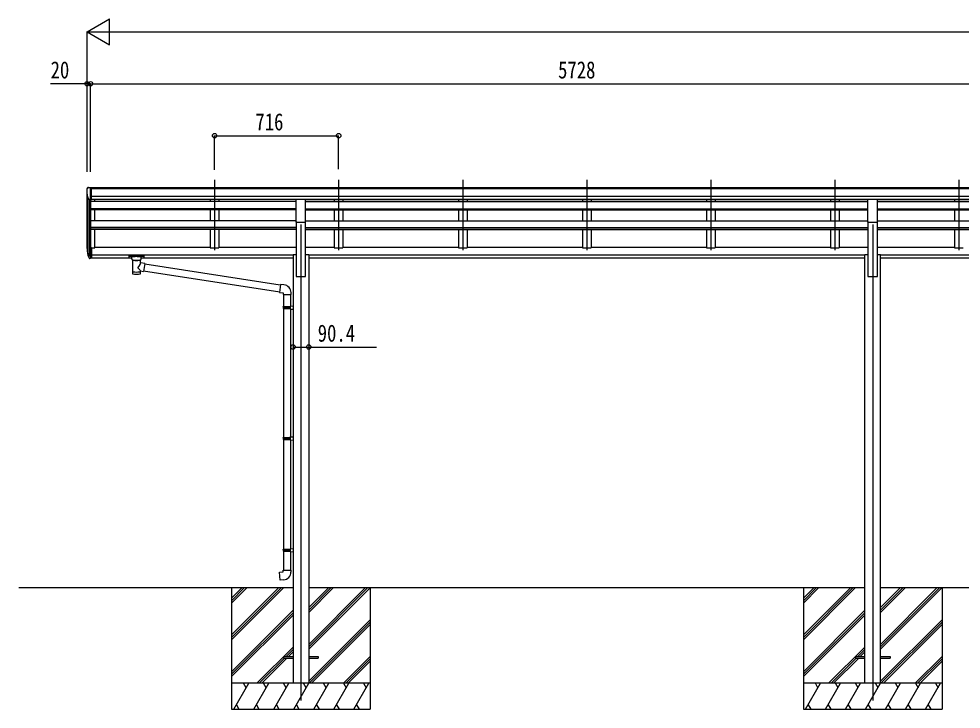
# Model space of a CAD drawing. Units: millimetres, scale not verified. Extents: x -12615 to 12615, y -8910 to 8910.
# Drawn here: x -5675 to -237, y -4527 to -539 of the extents above; entities that cross this region are included whole.
import ezdxf
from ezdxf.enums import TextEntityAlignment as Align

# ---------------------------------------------------------------- set-up
doc = ezdxf.new("R2010")
doc.units = ezdxf.units.MM
doc.header["$LTSCALE"] = 30
for name, color, linetype in [('0-3_YKK_12', 2, 'Continuous'), ('0-4_YKK_13', 4, 'Continuous'), ('0-5_YKK_A1', 4, 'Continuous'), ('0-6_YKK_D', 6, 'Continuous')]:
    doc.layers.add(name, color=color, linetype=linetype)
doc.styles.add('ＭＳ ゴシック', font='')
doc.styles.get('ＭＳ ゴシック').set_extended_font_data('MS Gothic')

msp = doc.modelspace()

# ---------------------------------------------------------------- linework, layer by layer
at = {"layer": '0-3_YKK_12'}
for p, q in [((-4545.77, -1469.3), (-4545.77, -1876.1)), ((-3829.77, -1469.3), (-3829.77, -1876.1)), ((-3113.77, -1469.3), (-3113.77, -1876.1)), ((-2397.77, -1469.3), (-2397.77, -1876.1)), ((-1681.77, -1469.3), (-1681.77, -1876.1)), ((-965.77, -1469.3), (-965.77, -1876.1)), ((-249.77, -1469.3), (-249.77, -1876.1)), ((-4047.77, -1726.88), (-4047.77, -4476.88)), ((-747.77, -1726.88), (-747.77, -4476.88))]:
    msp.add_line(p, q, dxfattribs=at)
at = {"layer": '0-4_YKK_13'}
for p, q in [((-5283.77, -1522), (-5283.77, -1522.63)), ((-5276.86, -1513.2), (-5280.92, -1519)), ((-5273.77, -1512.63), (-5276.1, -1512.77)), ((-5273.77, -1512.63), (-5255.27, -1512.63)), ((-5261.77, -1585.61), (-5261.77, -1512.63)), ((-5255.27, -1512.63), (-5245.27, -1512.72)), ((-5255.27, -1584.61), (-5255.27, -1512.63)), ((-5245.27, -1514.23), (-5245.27, -1512.72)), ((-5269.39, -1583.8), (-5278.67, -1567.73)), ((-5261.77, -1585.61), (-5266.98, -1585.29)), ((-5255.27, -1584.61), (-5261.77, -1584.61)), ((-4075.27, -1581.06), (-4020.27, -1581.06)), ((-4075.27, -1714.58), (-4075.27, -1581.06)), ((-4020.27, -1714.58), (-4020.27, -1581.06)), ((-775.27, -1581.06), (-720.27, -1581.06)), ((-775.27, -1714.58), (-775.27, -1581.06)), ((-720.27, -1714.58), (-720.27, -1581.06)), ((-4075.27, -1714.58), (-4020.27, -1714.58)), ((-775.27, -1714.58), (-720.27, -1714.58)), ((-5279.38, -1887.62), (-5269.21, -1906.79)), ((-5268.2, -1905.54), (-5277.96, -1887.13)), ((-5261.77, -1861.58), (-5261.77, -1923.46)), ((-5255.27, -1861.58), (-5261.77, -1861.58)), ((-5255.27, -1899.89), (-5261.77, -1899.89)), ((-5255.27, -1861.58), (-5255.27, -1922.64)), ((-5276.79, -1904.48), (-5269.21, -1921.96)), ((-5261.77, -1906.29), (-5266.9, -1906.29)), ((-5261.77, -1908.29), (-5266.61, -1908.29)), ((-5261.77, -1923.46), (-5266.61, -1923.46)), ((-5255.27, -1905.29), (-5261.77, -1905.29)), ((-5255.27, -1922.64), (-5261.77, -1922.64)), ((-5040.27, -1908.36), (-5040.27, -1919.12)), ((-5040.27, -1908.55), (-5040.27, -1910.09)), ((-5038.27, -1907.69), (-4955.27, -1907.69)), ((-5038.27, -1909.87), (-4955.27, -1909.87)), ((-5038.27, -1919.78), (-5023.77, -1919.78)), ((-5023.77, -1926.59), (-5023.77, -1916.31)), ((-5019.67, -1931.09), (-5019.68, -2011.38)), ((-4973.87, -1948.66), (-4973.87, -1931.08)), ((-4948.65, -1952.57), (-4973.87, -1948.66)), ((-4969.77, -1926.59), (-4969.77, -1916.31)), ((-4969.77, -1919.78), (-4955.27, -1919.78)), ((-4948.65, -1952.57), (-4955.67, -1997.83)), ((-4953.27, -1908.36), (-4953.27, -1919.12)), ((-4948.96, -1954.58), (-4166.43, -2075.98)), ((-4973.85, -2011.38), (-4973.87, -1994.75)), ((-4973.87, -1995), (-4955.67, -1997.83)), ((-4170.09, -2117.92), (-4955.4, -1996.09)), ((-4145.41, -2075.8), (-4166.25, -2073.98)), ((-4104.34, -2131.54), (-4104.34, -2120.63)), ((-4150.34, -2131.54), (-4104.34, -2131.54)), ((-4148.97, -2131.54), (-4148.97, -2200.93)), ((-4106.97, -2131.54), (-4106.97, -2198.38)), ((-4150.97, -2202.93), (-4149.97, -2200.93)), ((-4150.97, -2202.93), (-4106.97, -2202.93)), ((-4150.97, -2202.93), (-4150.97, -2210.93)), ((-4150.97, -2210.93), (-4106.97, -2210.93)), ((-4150.97, -2210.93), (-4149.97, -2212.93)), ((-4149.97, -2200.93), (-4106.97, -2200.93)), ((-4149.97, -2212.93), (-4106.97, -2212.93)), ((-4148.97, -2212.93), (-4148.97, -2957.12)), ((-4111.44, -2202.93), (-4111.87, -2200.93)), ((-4108.97, -2198.43), (-4092.97, -2197.96)), ((-4108.97, -2200.43), (-4108.97, -2198.43)), ((-4108.97, -2200.43), (-4106.97, -2200.43)), ((-4108.97, -2215.43), (-4108.97, -2213.43)), ((-4108.97, -2215.43), (-4092.97, -2215.9)), ((-4106.97, -2215.49), (-4106.97, -2954.56)), ((-4092.97, -2197.96), (-4092.97, -2215.9)), ((-4150.97, -2959.12), (-4149.97, -2957.12)), ((-4150.97, -2959.12), (-4106.97, -2959.12)), ((-4150.97, -2959.12), (-4150.97, -2967.12)), ((-4150.97, -2967.12), (-4106.97, -2967.12)), ((-4150.97, -2967.12), (-4149.97, -2969.12)), ((-4149.97, -2957.12), (-4106.97, -2957.12)), ((-4149.97, -2969.12), (-4106.97, -2969.12)), ((-4148.97, -2969.12), (-4148.97, -3602.28)), ((-4111.44, -2959.12), (-4111.87, -2957.12)), ((-4108.97, -2954.62), (-4092.97, -2954.15)), ((-4108.97, -2956.62), (-4108.97, -2954.62)), ((-4108.97, -2956.62), (-4106.97, -2956.62)), ((-4108.97, -2971.62), (-4108.97, -2969.62)), ((-4108.97, -2971.62), (-4092.97, -2972.09)), ((-4106.97, -2971.68), (-4107, -3599.72)), ((-4092.97, -2954.15), (-4092.97, -2972.09)), ((-4150.97, -3604.28), (-4149.97, -3602.28)), ((-4150.97, -3604.28), (-4106.97, -3604.28)), ((-4150.97, -3604.28), (-4150.97, -3612.28)), ((-4150.97, -3612.28), (-4106.97, -3612.28)), ((-4150.97, -3612.28), (-4149.97, -3614.28)), ((-4149.97, -3602.28), (-4106.97, -3602.28)), ((-4149.97, -3614.28), (-4106.97, -3614.28)), ((-4148.97, -3614.28), (-4148.97, -3724.28)), ((-4111.44, -3604.28), (-4111.87, -3602.28)), ((-4108.97, -3599.78), (-4092.97, -3599.31)), ((-4108.97, -3599.78), (-4092.97, -3599.31)), ((-4108.97, -3601.78), (-4108.97, -3599.78)), ((-4108.97, -3601.78), (-4108.97, -3599.78)), ((-4108.97, -3601.78), (-4106.97, -3601.78)), ((-4108.97, -3601.78), (-4106.97, -3601.78)), ((-4108.97, -3616.78), (-4108.97, -3614.78)), ((-4108.97, -3616.78), (-4092.97, -3617.25)), ((-4106.97, -3601.88), (-4106.97, -3601.78)), ((-4106.97, -3616.84), (-4106.97, -3724.28)), ((-4092.97, -3599.31), (-4092.97, -3601.88)), ((-4092.97, -3599.31), (-4092.97, -3617.25)), ((-4150.97, -3724.28), (-4104.97, -3724.28)), ((-4150.97, -3734.28), (-4150.97, -3724.28)), ((-4104.97, -3724.28), (-4104.97, -3735.2)), ((-4147.77, -4222.38), (-4147.77, -4231.38)), ((-4147.77, -4222.38), (-4092.97, -4222.38)), ((-4147.77, -4231.38), (-4092.97, -4231.38)), ((-4002.57, -4222.38), (-3947.77, -4222.38)), ((-4002.57, -4231.38), (-3947.77, -4231.38)), ((-3947.77, -4222.38), (-3947.77, -4231.38)), ((-847.77, -4222.38), (-847.77, -4231.38)), ((-847.77, -4222.38), (-792.97, -4222.38)), ((-847.77, -4231.38), (-792.97, -4231.38)), ((-702.57, -4222.38), (-647.77, -4222.38)), ((-702.57, -4231.38), (-647.77, -4231.38)), ((-647.77, -4222.38), (-647.77, -4231.38))]:
    msp.add_line(p, q, dxfattribs=at)
for points in [[(-5040.27, -1908.36), (-5040.23, -1908.16), (-5040.15, -1908.02), (-5040.05, -1907.93), (-5039.95, -1907.87), (-5039.83, -1907.82), (-5039.53, -1907.76), (-5039.04, -1907.72), (-5038.5, -1907.69), (-5038.27, -1907.69)], [(-5040.27, -1919.12), (-5040.23, -1919.31), (-5040.15, -1919.45), (-5040.05, -1919.54), (-5039.95, -1919.6), (-5039.83, -1919.65), (-5039.53, -1919.71), (-5039.04, -1919.76), (-5038.5, -1919.78), (-5038.27, -1919.78)], [(-5023.73, -1926.53), (-5023.75, -1926.89), (-5023.51, -1927.85), (-5022.99, -1928.73), (-5022.18, -1929.57), (-5021.07, -1930.36), (-5019.67, -1931.09)], [(-4973.87, -1931.08), (-4973.64, -1930.98), (-4972.28, -1930.25), (-4971.17, -1929.4), (-4970.41, -1928.54), (-4969.95, -1927.64), (-4969.78, -1926.75)], [(-4955.27, -1907.69), (-4954.92, -1907.7), (-4954.39, -1907.72), (-4953.94, -1907.77), (-4953.63, -1907.85), (-4953.46, -1907.95), (-4953.34, -1908.09), (-4953.28, -1908.27), (-4953.27, -1908.36)], [(-4955.27, -1919.78), (-4954.92, -1919.78), (-4954.39, -1919.75), (-4953.94, -1919.7), (-4953.63, -1919.62), (-4953.46, -1919.52), (-4953.34, -1919.39), (-4953.28, -1919.21), (-4953.27, -1919.12)], [(-4166.25, -2073.98), (-4170.26, -2119.8), (-4150.34, -2121.54), (-4150.34, -2131.54)], [(-4111.44, -2202.93), (-4111.44, -2210.93), (-4111.87, -2212.93)], [(-4108.97, -2213.43), (-4106.97, -2213.43), (-4106.97, -2200.43)], [(-4111.44, -2959.12), (-4111.44, -2967.12), (-4111.87, -2969.12)], [(-4108.97, -2969.62), (-4106.97, -2969.62), (-4106.97, -2956.62)], [(-4111.44, -3604.28), (-4111.44, -3612.28), (-4111.87, -3614.28)], [(-4108.97, -3614.78), (-4106.97, -3614.78), (-4106.97, -3601.78)], [(-4146.05, -3780.03), (-4166.88, -3781.85), (-4170.89, -3736.03), (-4150.97, -3734.28)]]:
    msp.add_lwpolyline(points, dxfattribs=at)
for centre, radius, start, end in [((-5280.77, -1522), 3, 93, 180), ((-5081.77, -1522.63), 202, 180, 192.90261), ((-5276.04, -1513.77), 1, 93.5, 145), ((-5266.79, -1582.3), 3, 210, 266.5), ((-5193.11, -1865.45), 89.07, 174.49576, 194.41188), ((-5193.82, -1861.17), 88.05, 177.22392, 197.21071), ((-5148.55, -1868.4), 133.22, 183.27987, 195.71302), ((-5266.61, -1905.29), 3, 210, 270), ((-5266.61, -1920.46), 3, 210, 270), ((-5266.9, -1904.79), 1.5, 210, 270), ((-4149.34, -2120.63), 45, 0, 85), ((-4149.97, -3735.2), 45, 275, 0)]:
    msp.add_arc(centre, radius, start, end, dxfattribs=at)
for centre, major_axis, ratio, start_param, end_param in [((-5038.27, -1910.09), (2, 0), 0.109601, 1.5707963, 3.1415927), ((-4996.77, -1916.31), (27, 0), 0.122176, 6.2831853, 9.424778), ((-4996.76, -1931.54), (-22.91, 0.42), 0.072511, 0.0008029, 1.5715993), ((-4996.76, -1933.17), (-22.91, 0.42), 0.072511, 0.0008029, 1.5715993), ((-4996.78, -1931.54), (22.92, 0.42), 0.07247, 4.71158, 6.2823764), ((-4996.78, -1933.17), (22.92, 0.42), 0.07247, 4.71158, 6.2823764), ((-4996.77, -1975.2), (-22.81, -26.62), 0.234429, 1.6855472, 3.1268519), ((-4985.77, -1926.59), (16, 0), 0.361356, 6.2636979, 6.2831853), ((-4955.27, -1910.09), (2, 0), 0.109601, 0, 1.5707963), ((-4996.77, -2011.38), (22.92, 0), 0.101955, 3.1415499, 6.2833984), ((-4996.77, -1998.94), (22.91, 0), 0.122865, 3.1415927, 6.2831853), ((-4994.21, -1972.56), (20.32, -22.25), 0.045535, 0.0389954, 1.3075346)]:
    msp.add_ellipse(centre, major_axis=major_axis, ratio=ratio, start_param=start_param, end_param=end_param, dxfattribs=at)
at = {"layer": '0-5_YKK_A1'}
for p, q in [((-5255.27, -1514.23), (449.73, -1514.23)), ((-5255.27, -1519.58), (449.73, -1519.58)), ((-5281.77, -1863.75), (-5281.77, -1550.98)), ((-5277.48, -1569.78), (-5277.48, -1888.02)), ((-5255.27, -1563.11), (459.73, -1563.11)), ((-5267.77, -1585.14), (-5267.77, -1906.02)), ((-5261.77, -1585.61), (-5261.77, -1861.58)), ((-4075.27, -1594.41), (-5261.77, -1594.41)), ((-5255.27, -1580.78), (459.73, -1580.78)), ((-4075.27, -1583.15), (-5255.27, -1583.15)), ((-5236.77, -1594.41), (-5236.77, -1583.15)), ((-4570.77, -1583.22), (-4570.77, -1594.41)), ((-4520.77, -1583.22), (-4520.77, -1594.41)), ((-4020.27, -1583.15), (-775.27, -1583.15)), ((-4020.27, -1594.41), (-775.27, -1594.41)), ((-3854.77, -1583.22), (-3854.77, -1594.41)), ((-3804.77, -1583.22), (-3804.77, -1594.41)), ((-3138.77, -1583.22), (-3138.77, -1594.41)), ((-3088.77, -1583.22), (-3088.77, -1594.41)), ((-2422.77, -1583.22), (-2422.77, -1594.41)), ((-2372.77, -1583.22), (-2372.77, -1594.41)), ((-1706.77, -1583.22), (-1706.77, -1594.41)), ((-1656.77, -1583.22), (-1656.77, -1594.41)), ((-990.77, -1583.22), (-990.77, -1594.41)), ((-940.77, -1583.22), (-940.77, -1594.41)), ((-720.27, -1583.15), (459.73, -1583.15)), ((-720.27, -1594.41), (466.23, -1594.41)), ((-274.77, -1583.22), (-274.77, -1594.41)), ((-4075.27, -1636.34), (-5261.77, -1636.34)), ((-4075.27, -1637.83), (-5261.77, -1637.83)), ((-4075.27, -1642.03), (-5261.77, -1642.03)), ((-5236.77, -1705.77), (-5236.77, -1642.03)), ((-4570.77, -1642.03), (-4570.77, -1705.77)), ((-4520.77, -1642.03), (-4520.77, -1705.77)), ((-4020.27, -1636.34), (-775.27, -1636.34)), ((-4020.27, -1637.83), (-775.27, -1637.83)), ((-4020.27, -1642.03), (-775.27, -1642.03)), ((-3854.77, -1642.03), (-3854.77, -1705.77)), ((-3804.77, -1642.03), (-3804.77, -1705.77)), ((-3138.77, -1642.03), (-3138.77, -1705.77)), ((-3088.77, -1642.03), (-3088.77, -1705.77)), ((-2422.77, -1642.03), (-2422.77, -1705.77)), ((-2372.77, -1642.03), (-2372.77, -1705.77)), ((-1706.77, -1642.03), (-1706.77, -1705.77)), ((-1656.77, -1642.03), (-1656.77, -1705.77)), ((-990.77, -1642.03), (-990.77, -1705.77)), ((-940.77, -1642.03), (-940.77, -1705.77)), ((-720.27, -1636.34), (466.23, -1636.34)), ((-720.27, -1637.83), (466.23, -1637.83)), ((-720.27, -1642.03), (466.23, -1642.03)), ((-274.77, -1642.03), (-274.77, -1705.77)), ((-4075.28, -1705.77), (-5261.77, -1705.77)), ((-4075.27, -1710.09), (-4075.27, -2026.88)), ((-4020.27, -2026.88), (-4020.27, -1710.09)), ((-4020.26, -1705.77), (-775.26, -1705.77)), ((-775.27, -1710.09), (-775.27, -2026.88)), ((-720.27, -2026.88), (-720.27, -1710.09)), ((-720.26, -1705.77), (466.23, -1705.77)), ((-4075.27, -1745.21), (-5261.77, -1745.21)), ((-4075.27, -1746.69), (-5261.77, -1746.69)), ((-4075.27, -1755.94), (-5261.77, -1755.94)), ((-5236.77, -1862.41), (-5236.77, -1755.94)), ((-4570.77, -1755.94), (-4570.77, -1862.43)), ((-4520.77, -1755.94), (-4520.77, -1862.43)), ((-4020.27, -1745.21), (-775.27, -1745.21)), ((-4020.27, -1746.69), (-775.27, -1746.69)), ((-4020.27, -1755.94), (-775.27, -1755.94)), ((-3854.77, -1755.94), (-3854.77, -1862.43)), ((-3804.77, -1755.94), (-3804.77, -1862.43)), ((-3138.77, -1755.94), (-3138.77, -1862.43)), ((-3088.77, -1755.94), (-3088.77, -1862.43)), ((-2422.77, -1755.94), (-2422.77, -1862.43)), ((-2372.77, -1755.94), (-2372.77, -1862.43)), ((-1706.77, -1755.94), (-1706.77, -1862.43)), ((-1656.77, -1755.94), (-1656.77, -1862.43)), ((-990.77, -1755.94), (-990.77, -1862.43)), ((-940.77, -1755.94), (-940.77, -1862.43)), ((-720.27, -1745.21), (466.23, -1745.21)), ((-720.27, -1746.69), (466.23, -1746.69)), ((-720.27, -1755.94), (466.23, -1755.94)), ((-274.77, -1755.94), (-274.77, -1862.43)), ((-5255.27, -1862.41), (-5236.77, -1862.41)), ((-5255.27, -1901.7), (-4092.97, -1901.7)), ((-5255.27, -1903.1), (-4092.97, -1903.1)), ((-5236.77, -1857.61), (-4570.77, -1857.61)), ((-4570.77, -1862.43), (-4520.77, -1862.43)), ((-4520.77, -1857.61), (-4075.27, -1857.61)), ((-4092.97, -1900.5), (-4092.97, -4376.88)), ((-4092.97, -1900.5), (-4075.27, -1900.5)), ((-4020.27, -1857.61), (-3854.77, -1857.61)), ((-4020.27, -1900.5), (-4002.57, -1900.5)), ((-4002.57, -1900.5), (-4002.57, -4376.88)), ((-4002.57, -1901.7), (-792.97, -1901.7)), ((-4002.57, -1903.1), (-792.97, -1903.1)), ((-3854.77, -1862.43), (-3804.77, -1862.43)), ((-3804.77, -1857.61), (-3138.77, -1857.61)), ((-3138.77, -1862.43), (-3088.77, -1862.43)), ((-3088.77, -1857.61), (-2422.77, -1857.61)), ((-2422.77, -1862.43), (-2372.77, -1862.43)), ((-2372.77, -1857.61), (-1706.77, -1857.61)), ((-1706.77, -1862.43), (-1656.77, -1862.43)), ((-1656.77, -1857.61), (-990.77, -1857.61)), ((-990.77, -1862.43), (-940.77, -1862.43)), ((-940.77, -1857.61), (-775.27, -1857.61)), ((-792.97, -1900.5), (-775.27, -1900.5)), ((-792.97, -4376.88), (-792.97, -1900.5)), ((-720.27, -1857.61), (-274.77, -1857.61)), ((-720.27, -1900.5), (-702.57, -1900.5)), ((-702.57, -4376.88), (-702.57, -1900.5)), ((-702.57, -1901.7), (459.73, -1901.7)), ((-702.57, -1903.1), (459.73, -1903.1)), ((-274.77, -1862.43), (-224.77, -1862.43)), ((-5255.27, -1920.47), (-5023.77, -1920.47)), ((-4969.77, -1920.47), (-4092.97, -1920.47)), ((-4002.57, -1920.47), (-792.97, -1920.47)), ((-702.57, -1920.47), (459.73, -1920.47)), ((-4075.27, -2026.88), (-4020.27, -2026.88)), ((-775.27, -2026.88), (-720.27, -2026.88)), ((-4092.97, -3826.88), (-5675.45, -3826.88)), ((-4447.77, -3826.88), (-4447.77, -4526.88)), ((-4447.77, -4098.38), (-4176.26, -3826.88)), ((-4447.77, -4112.52), (-4162.12, -3826.88)), ((-4447.77, -4126.66), (-4147.98, -3826.88)), ((-4447.77, -3886.25), (-4388.4, -3826.88)), ((-4447.77, -3900.39), (-4374.26, -3826.88)), ((-4447.77, -3914.53), (-4360.11, -3826.88)), ((-792.97, -3826.88), (-4002.57, -3826.88)), ((-4002.57, -4180.94), (-3648.5, -3826.88)), ((-4002.57, -4152.65), (-3676.79, -3826.88)), ((-4002.57, -4166.8), (-3662.65, -3826.88)), ((-4002.57, -3968.81), (-3860.64, -3826.88)), ((-4002.57, -3954.67), (-3874.78, -3826.88)), ((-4002.57, -3940.52), (-3888.92, -3826.88)), ((-3647.77, -3826.88), (-3647.77, -4526.88)), ((-1147.77, -3826.88), (-1147.77, -4526.88)), ((-1147.77, -4098.38), (-876.27, -3826.88)), ((-1147.77, -4112.52), (-862.12, -3826.88)), ((-1147.77, -4126.66), (-847.98, -3826.88)), ((-1147.77, -3886.25), (-1088.4, -3826.88)), ((-1147.77, -3900.39), (-1074.26, -3826.88)), ((-1147.77, -3914.53), (-1060.11, -3826.88)), ((1635.03, -3826.88), (-702.57, -3826.88)), ((-702.57, -4180.94), (-348.51, -3826.88)), ((-702.57, -4152.66), (-376.79, -3826.88)), ((-702.57, -4166.8), (-362.65, -3826.88)), ((-702.57, -3968.81), (-560.64, -3826.88)), ((-702.57, -3954.67), (-574.78, -3826.88)), ((-702.57, -3940.53), (-588.92, -3826.88)), ((-347.77, -3826.88), (-347.77, -4526.88)), ((-4447.77, -4310.51), (-4092.97, -3955.71)), ((-4447.77, -4324.65), (-4092.97, -3969.85)), ((-1147.77, -4310.51), (-792.97, -3955.71)), ((-1147.77, -4324.65), (-792.97, -3969.86)), ((-4447.77, -4338.8), (-4092.97, -3984)), ((-4002.57, -4364.79), (-3647.77, -4009.99)), ((-4000.52, -4376.88), (-3647.77, -4024.13)), ((-1147.77, -4338.8), (-792.97, -3984)), ((-702.57, -4364.79), (-347.77, -4009.99)), ((-700.52, -4376.88), (-347.77, -4024.13)), ((-3986.37, -4376.88), (-3647.77, -4038.27)), ((-686.38, -4376.88), (-347.77, -4038.27)), ((-4302, -4376.88), (-4092.97, -4167.84)), ((-4133.36, -4222.38), (-4092.97, -4181.99)), ((-1002, -4376.88), (-792.97, -4167.84)), ((-833.36, -4222.38), (-792.97, -4181.99)), ((-4287.86, -4376.88), (-4142.36, -4231.38)), ((-4273.72, -4376.88), (-4128.22, -4231.38)), ((-4119.22, -4222.38), (-4092.97, -4196.13)), ((-3802.53, -4376.88), (-3647.77, -4222.12)), ((-3788.38, -4376.88), (-3647.77, -4236.26)), ((-987.86, -4376.88), (-842.36, -4231.38)), ((-973.72, -4376.88), (-828.22, -4231.38)), ((-819.22, -4222.38), (-792.97, -4196.13)), ((-502.53, -4376.88), (-347.77, -4222.12)), ((-488.39, -4376.88), (-347.77, -4236.26)), ((-3774.24, -4376.88), (-3647.77, -4250.4)), ((-474.24, -4376.88), (-347.77, -4250.41)), ((-3647.77, -4376.88), (-4447.77, -4376.88)), ((-4435.06, -4526.88), (-4348.46, -4376.88)), ((-4363.46, -4402.86), (-4378.46, -4376.88)), ((-4319.59, -4526.88), (-4232.99, -4376.88)), ((-4247.99, -4402.86), (-4262.99, -4376.88)), ((-4204.12, -4526.88), (-4117.52, -4376.88)), ((-4132.52, -4402.86), (-4147.52, -4376.88)), ((-4088.65, -4526.88), (-4002.05, -4376.88)), ((-4017.05, -4402.86), (-4032.05, -4376.88)), ((-3973.18, -4526.88), (-3886.58, -4376.88)), ((-3901.58, -4402.86), (-3916.58, -4376.88)), ((-3857.71, -4526.88), (-3771.11, -4376.88)), ((-3801.11, -4376.88), (-3786.11, -4402.86)), ((-3742.24, -4526.88), (-3655.64, -4376.88)), ((-3685.64, -4376.88), (-3670.64, -4402.86)), ((-347.77, -4376.88), (-1147.77, -4376.88)), ((-1135.06, -4526.88), (-1048.46, -4376.88)), ((-1063.46, -4402.86), (-1078.47, -4376.88)), ((-1019.59, -4526.88), (-932.99, -4376.88)), ((-947.99, -4402.86), (-963, -4376.88)), ((-904.12, -4526.88), (-817.52, -4376.88)), ((-832.52, -4402.86), (-847.52, -4376.88)), ((-788.65, -4526.88), (-702.05, -4376.88)), ((-717.05, -4402.86), (-732.05, -4376.88)), ((-673.18, -4526.88), (-586.58, -4376.88)), ((-601.58, -4402.86), (-616.58, -4376.88)), ((-557.71, -4526.88), (-471.11, -4376.88)), ((-501.11, -4376.88), (-486.11, -4402.86)), ((-442.24, -4526.88), (-355.64, -4376.88)), ((-385.64, -4376.88), (-370.64, -4402.86)), ((-4420.06, -4500.9), (-4405.07, -4526.88)), ((-4304.59, -4500.9), (-4289.6, -4526.88)), ((-4189.12, -4500.9), (-4174.12, -4526.88)), ((-4073.65, -4500.9), (-4058.65, -4526.88)), ((-3958.18, -4500.9), (-3943.19, -4526.88)), ((-3842.71, -4500.9), (-3827.72, -4526.88)), ((-3727.24, -4500.9), (-3712.25, -4526.88)), ((-1120.07, -4500.9), (-1105.07, -4526.88)), ((-1004.6, -4500.9), (-989.6, -4526.88)), ((-889.13, -4500.9), (-874.13, -4526.88)), ((-773.66, -4500.9), (-758.66, -4526.88)), ((-658.19, -4500.9), (-643.19, -4526.88)), ((-542.72, -4500.9), (-527.72, -4526.88)), ((-427.25, -4500.9), (-412.25, -4526.88)), ((-4447.77, -4526.88), (-3647.77, -4526.88)), ((-1147.77, -4526.88), (-347.77, -4526.88))]:
    msp.add_line(p, q, dxfattribs=at)
at = {"layer": '0-6_YKK_D'}
for p, q in [((-5281.77, -614.23), (-5151.86, -539.23)), ((-5151.86, -689.23), (-5151.86, -539.23)), ((-5281.77, -1423.81), (-5281.77, -613.23)), ((-5281.77, -614.23), (-5151.86, -689.23)), ((-5281.77, -614.23), (-5021.96, -614.23)), ((-5131.77, -614.23), (6064.23, -614.23)), ((-5281.77, -1422.81), (-5281.77, -913.23)), ((-5261.77, -1423.81), (-5261.77, -913.23)), ((-5261.77, -1423.81), (-5261.77, -913.23)), ((-5261.77, -914.23), (466.23, -914.23)), ((-4545.77, -1410.85), (-4545.77, -1213.23)), ((-4545.77, -1214.23), (-3829.77, -1214.23)), ((-3829.77, -1407.97), (-3829.77, -1213.23)), ((-4092.97, -2435.96), (-4092.97, -2433.9)), ((-4002.57, -2435.96), (-4002.57, -2433.9))]:
    msp.add_line(p, q, dxfattribs=at)
for points in [[(-5261.77, -914.23), (-5281.77, -914.23), (-5493.17, -914.23)], [(-4092.97, -2434.9), (-4002.57, -2434.9), (-3611.17, -2434.9)]]:
    msp.add_lwpolyline(points, dxfattribs=at)
for centre in [(-5281.77, -914.23), (-5261.77, -914.23), (-5261.77, -914.23), (-4545.77, -1214.23), (-3829.77, -1214.23), (-4092.97, -2434.9), (-4002.57, -2434.9)]:
    msp.add_circle(centre, 12.75, dxfattribs=at)

# ---------------------------------------------------------------- texts
at = {"layer": '0-6_YKK_D', "style": 'ＭＳ ゴシック', "width": 0.8}
for s, p in [('20', (-5492.17, -913.23)), ('5728', (-2563.37, -913.23)), ('716', (-4310.17, -1213.23)), ('90.4', (-3950.57, -2433.9))]:
    msp.add_text(s, height=98.97, dxfattribs=at).set_placement(p, align=Align.BOTTOM_LEFT)

doc.saveas('drawing.dxf')
